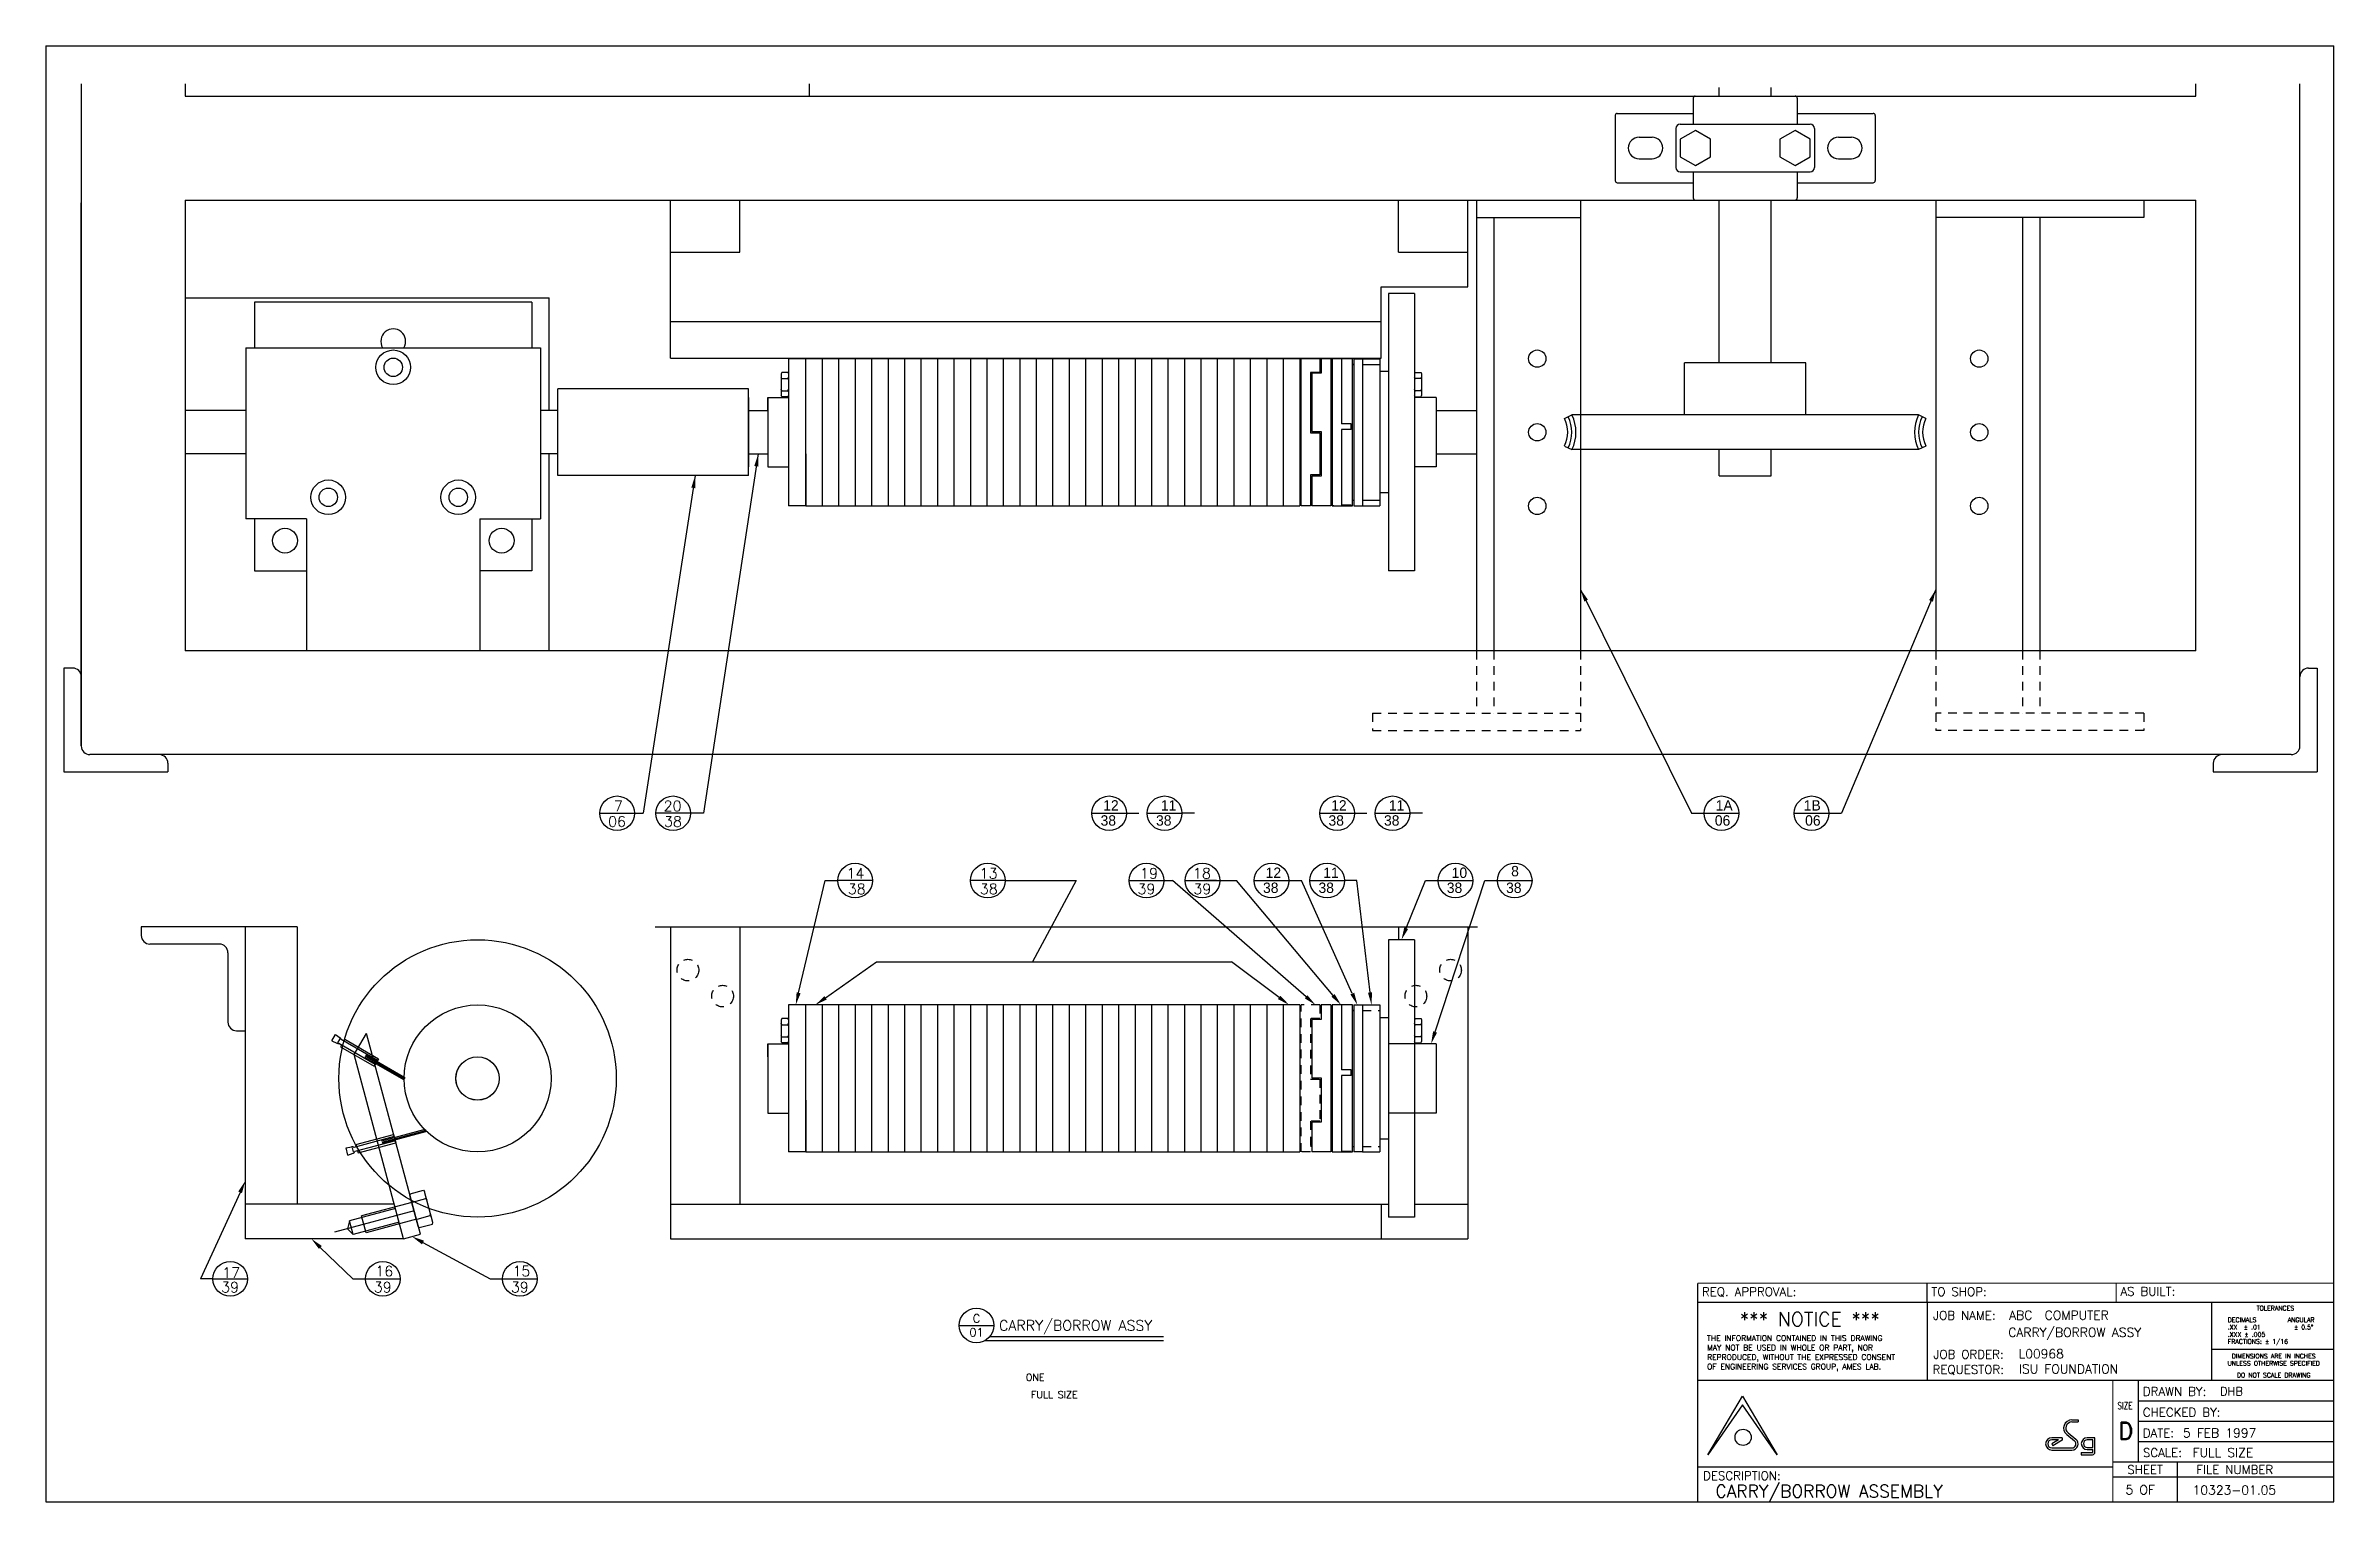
# Model space of a CAD drawing. Extents: x 0 to 33, y 0 to 21.
import ezdxf
from ezdxf.enums import TextEntityAlignment as Align

# ---------------------------------------------------------------- set-up
doc = ezdxf.new("R2010")
doc.units = 0
doc.header["$MEASUREMENT"] = 0
doc.linetypes.add('HIDDEN2', pattern=[0.1875, 0.125, -0.0625])
doc.layers.get('0').update_dxf_attribs({"linetype": 'CONTINUOUS'})
for name, color, linetype in [('BORDER', 5, 'CONTINUOUS'), ('DIM', 1, 'CONTINUOUS'), ('HATCH', 2, 'CONTINUOUS'), ('HIDDEN2', 4, 'HIDDEN2'), ('OBJECT', 3, 'CONTINUOUS'), ('TEXT', 1, 'CONTINUOUS')]:
    doc.layers.add(name, color=color, linetype=linetype)
doc.styles.add('ADESK_C$1$ADESK_C$0$ADESK1', font='romans')
doc.styles.add('ADESK_C$1$ADESK_C$0$SIZE', font='romand')
doc.styles.add('BORDERTEXTM', font='romans', dxfattribs={"height": 0.125})
doc.styles.add('ROMANS', font='romans')
doc.styles.add('SIMPLEX', font='SIMPLEX')
doc.styles.add('TITLE', font='italic')
doc.dimstyles.new('ESGMECH', dxfattribs={"dimtxt": 0.1, "dimasz": 0.18, "dimexe": 0.18, "dimexo": 0.0625, "dimgap": 0.06, "dimtad": 0, "dimtih": 1, "dimtoh": 1, "dimdec": 3, "dimzin": 0, "dimdsep": 46, "dimtxsty": 'SIMPLEX', "dimcen": 0.09, "dimclrd": 1, "dimclre": 1, "dimclrt": 1, "dimadec": 0, "dimazin": 0, "dimtfac": 1, "dimtdec": 4, "dimtofl": 0, "dimtmove": 0, "dimatfit": 3, "dimfxl": 1, "dimtolj": 1, "dimtzin": 0, "dimarcsym": 0})

# ---------------------------------------------------------------- blocks, each defined once
blk = doc.blocks.new('P-TITLE')
at = {"layer": 'OBJECT'}
for p, q in [((-1.562, -0.638), (-1.062, -0.638)), ((1.387, -0.862), (-1.188, -0.862)), ((-1.113, -0.8), (1.387, -0.8))]:
    blk.add_line(p, q, dxfattribs=at)
blk.add_circle((-1.312, -0.638), 0.25, dxfattribs=at)
at = {"layer": 'OBJECT', "style": 'ROMANS'}
for tag, p in [('NO.', (-1.312, -0.538)), ('PAGE', (-1.312, -0.738))]:
    blk.add_attdef(tag, text='', height=0.12, dxfattribs=at).set_placement(p, align=Align.MIDDLE)
for tag, p, height in [('DESCRIPTION', (-0.988, -0.712), 0.15), ('#_REQUIRED', (-0.6, -1.438), 0.1), ('MATERIAL', (-0.325, -1.188), 0.1), ('SCALE', (-0.525, -1.688), 0.1)]:
    blk.add_attdef(tag, p, '', height=height, dxfattribs=at)
at = {"layer": 'OBJECT', "style": 'ROMANS', "flags": 2}
for tag, p in [('MATERIAL:', (-1.163, -1.188)), ('SCALE:', (-1.163, -1.688)), ('REQD:', (-1.163, -1.438))]:
    blk.add_attdef(tag, p, '', height=0.1, dxfattribs=at)
blk = doc.blocks.new('T-BLK')
for p, q in [((-1.758, 1.75), (-1.758, 2.875)), ((-2.816, 0.576), (-2.816, 1.75))]:
    blk.add_line(p, q)
at = {"layer": 'BORDER'}
for p, q in [((-5.863, 2.875), (-5.863, 1.75)), ((-3.187, 0.576), (0, 0.576))]:
    blk.add_line(p, q, dxfattribs=at)
at = {"layer": 'BORDER', "linetype": 'Continuous'}
blk.add_line((-1.758, 2.199), (0, 2.199), dxfattribs=at)
at = {"layer": 'BORDER', "const_width": 0.0156}
for points in [[(0, 3.151), (-9.174, 3.151)], [(-9.174, 3.151), (-9.174, 0)], [(0, 2.875), (-9.174, 2.875)], [(0, 1.75), (-9.174, 1.75)], [(-3.187, 0), (-3.187, 1.75)], [(-9.174, 0.5), (-3.187, 0.5)], [(0, 0.576), (-3.187, 0.576)]]:
    blk.add_lwpolyline(points, dxfattribs=at)
at = {"layer": 'DIM'}
for p, q in [((-2.816, 1.456), (0, 1.456)), ((-2.816, 1.163), (0, 1.163)), ((-2.816, 0.869), (0, 0.869))]:
    blk.add_line(p, q, dxfattribs=at)
for points in [[(0, 0.353), (-3.187, 0.353)], [(-2.254, 0.004), (-2.254, 0.576)]]:
    blk.add_lwpolyline(points, dxfattribs=at)
at = {"layer": 'OBJECT'}
for p, q in [((-9.029, 0.678), (-8.529, 1.521)), ((-8.529, 1.396), (-9.029, 0.678)), ((-8.529, 1.521), (-8.029, 0.678)), ((-8.029, 0.678), (-8.529, 1.396)), ((-3.831, 0.992), (-3.721, 0.904)), ((-3.776, 1.18), (-3.687, 1.18)), ((-3.776, 1.15), (-3.687, 1.15)), ((-3.687, 1.18), (-3.687, 1.15)), ((-3.917, 0.923), (-4.066, 0.923)), ((-3.968, 0.893), (-4.066, 0.834)), ((-3.968, 0.893), (-4.066, 0.893)), ((-4.066, 0.834), (-4.051, 0.808)), ((-4.066, 0.775), (-3.776, 0.775)), ((-4.066, 0.745), (-3.776, 0.745)), ((-3.917, 0.888), (-4.051, 0.808)), ((-3.917, 0.923), (-3.917, 0.888)), ((-3.85, 0.969), (-3.739, 0.88)), ((-3.64, 0.708), (-3.481, 0.708)), ((-3.64, 0.708), (-3.64, 0.678)), ((-3.64, 0.678), (-3.481, 0.678)), ((-3.443, 0.923), (-3.554, 0.923)), ((-3.473, 0.893), (-3.554, 0.893)), ((-3.554, 0.781), (-3.473, 0.781)), ((-3.554, 0.751), (-3.473, 0.751)), ((-3.473, 0.781), (-3.473, 0.893)), ((-3.473, 0.716), (-3.473, 0.751)), ((-3.443, 0.716), (-3.443, 0.923))]:
    blk.add_line(p, q, dxfattribs=at)
at = {"layer": 'OBJECT', "const_width": 0.0156}
for points in [[(-5.866, 2.875), (-5.866, 3.151)], [(-3.139, 2.875), (-3.139, 3.151)]]:
    blk.add_lwpolyline(points, dxfattribs=at)
at = {"layer": 'OBJECT'}
blk.add_circle((-8.518, 0.928), 0.117, dxfattribs=at)
for centre, radius, start, end in [((-3.776, 1.061), 0.119, 90, 231.3801), ((-3.776, 1.061), 0.0887, 90, 231.3801), ((-4.066, 0.834), 0.0887, 90, 270), ((-4.066, 0.834), 0.0587, 90, 270), ((-3.776, 0.834), 0.0887, 270, 51.3801), ((-3.776, 0.834), 0.0587, 270, 51.3801), ((-3.554, 0.837), 0.086, 90, 270), ((-3.554, 0.837), 0.056, 90, 270), ((-3.481, 0.716), 0.00793, 270, 0), ((-3.481, 0.716), 0.0379, 270, 0)]:
    blk.add_arc(centre, radius, start, end, dxfattribs=at)
at = {"layer": 'DIM', "style": 'ADESK_C$1$ADESK_C$0$ADESK1'}
for s, p in [('DECIMALS', (-1.527, 2.59)), ('ANGULAR', (-0.663, 2.59)), ('.XX  %%P .01', (-1.527, 2.485)), ('.XXX %%P .005', (-1.527, 2.38)), ('FRACTIONS: %%P 1/16', (-1.527, 2.278)), ('  %%P 0.5%%D', (-0.663, 2.485))]:
    blk.add_text(s, height=0.065, dxfattribs=at).set_placement(p)
for s, p in [('TOLERANCES', (-0.842, 2.759)), ('UNLESS OTHERWISE SPECIFIED', (-0.865, 1.963)), ('DIMENSIONS ARE IN INCHES', (-0.865, 2.068)), ('DO NOT SCALE DRAWING', (-0.865, 1.793))]:
    blk.add_text(s, height=0.065, dxfattribs=at).set_placement(p, align=Align.CENTER)
at = {"layer": 'OBJECT', "linetype": 'Continuous', "style": 'SIMPLEX'}
for tag, p in [('TITLE_LINE_ONE', (-4.681, 2.625)), ('TITLE_LINE_TWO', (-4.693, 2.377)), ('JO/WO/DAYSHEET', (-4.544, 2.068)), ('REQUESTOR', (-4.54, 1.85)), ('SHEET', (-3.003, 0.106)), ('FILE_NUMBER', (-2.034, 0.102))]:
    blk.add_attdef(tag, p, '', height=0.13, dxfattribs=at)
at = {"layer": 'OBJECT', "flags": 2}
for tag, p, height, style in [('TOP_LINE_LOGO', (-7.927, 1.339), 0.17, 'TITLE'), ('SECOND_LOGO_LINE', (-7.92, 0.956), 0.085, 'SIMPLEX'), ('FIRST_LOGO_LINE', (-7.92, 1.113), 0.1, 'SIMPLEX'), ('BOTTOM_LINE_LOGO', (-7.922, 0.718), 0.125, 'TITLE')]:
    blk.add_attdef(tag, p, '', height=height, dxfattribs=dict(at, style=style))
at = {"layer": 'OBJECT', "linetype": 'Continuous', "style": 'ADESK_C$1$ADESK_C$0$SIZE'}
blk.add_attdef('D', text='', height=0.25, dxfattribs=at).set_placement((-2.998, 0.896), align=Align.CENTER)
at = {"layer": 'OBJECT', "style": 'SIMPLEX'}
blk.add_attdef('DESCRIPTION', (-8.917, 0.062), '', height=0.18, dxfattribs=at)
at = {"layer": 'TEXT', "style": 'BORDERTEXTM'}
for s, p in [('REQ. APPROVAL:', (-9.112, 2.966)), ('TO SHOP:', (-5.803, 2.966)), ('AS BUILT:', (-3.077, 2.971)), ('JOB NAME:', (-5.777, 2.625)), ('JOB ORDER:', (-5.773, 2.062)), ('REQUESTOR:', (-5.785, 1.844)), ('DRAWN BY:', (-2.753, 1.528)), ('CHECKED BY:', (-2.753, 1.227)), ('DATE:', (-2.753, 0.928)), ('SCALE:', (-2.752, 0.645)), ('DESCRIPTION:', (-9.096, 0.312))]:
    blk.add_text(s, height=0.125, dxfattribs=at).set_placement(p)
at = {"layer": 'TEXT', "linetype": 'Continuous', "style": 'SIMPLEX'}
blk.add_text('*** NOTICE ***', height=0.2, dxfattribs=at).set_placement((-7.557, 2.532), align=Align.CENTER)
for s, p in [('THE INFORMATION CONTAINED IN THIS DRAWING', (-9.038, 2.319)), ('OF ENGINEERING SERVICES GROUP, AMES LAB.', (-9.038, 1.908)), ('MAY NOT BE USED IN WHOLE OR PART, NOR', (-9.038, 2.182)), ('REPRODUCED, WITHOUT THE EXPRESSED CONSENT', (-9.038, 2.045))]:
    blk.add_text(s, height=0.08, dxfattribs=at).set_placement(p)
at = {"layer": 'TEXT', "style": 'ADESK_C$1$ADESK_C$0$ADESK1', "width": 0.75}
blk.add_text('SIZE', height=0.1, dxfattribs=at).set_placement((-3.118, 1.335))
at = {"layer": 'TEXT', "style": 'BORDERTEXTM'}
for s, p in [('SHEET', (-2.72, 0.463)), ('FILE NUMBER', (-1.427, 0.463))]:
    blk.add_text(s, height=0.125, dxfattribs=at).set_placement(p, align=Align.MIDDLE)
at = {"layer": 'TEXT', "linetype": 'Continuous', "style": 'SIMPLEX'}
for tag, p, height in [('DRAWN_BY', (-1.639, 1.533), 0.12), ('DD_MON_YYYY', (-2.175, 0.927), 0.13), ('SCALE', (-2.036, 0.644), 0.13)]:
    blk.add_attdef(tag, p, '', height=height, dxfattribs=at)

msp = doc.modelspace()

# ---------------------------------------------------------------- linework, layer by layer
at = {"layer": 'BORDER'}
for p, q in [((0, 21), (0, 0)), ((0, 21), (33, 21)), ((33, 0), (33, 21)), ((0, 0), (33, 0))]:
    msp.add_line(p, q, dxfattribs=at)
at = {"layer": 'DIM', "color": 1}
for p, q in [((18.178, 7.283), (16.25, 8.958)), ((18.567, 7.303), (17.176, 8.958))]:
    msp.add_line(p, q, dxfattribs=at)
at = {"layer": 'DIM'}
for p, q in [((1.378, 8.292), (1.378, 8.167)), ((2.878, 8.292), (2.878, 6.792)), ((2.628, 7.917), (2.628, 6.917)), ((18.262, 6.957), (18.262, 6.114)), ((18.398, 6.957), (18.262, 6.957)), ((18.398, 7.165), (18.398, 6.957)), ((18.534, 7.165), (18.398, 7.165)), ((18.534, 7.165), (18.534, 5.045)), ((18.262, 6.114), (18.398, 6.114)), ((18.398, 6.114), (18.398, 5.474)), ((18.262, 5.474), (18.262, 5.045)), ((18.398, 5.474), (18.262, 5.474)), ((18.534, 5.045), (18.262, 5.045)), ((5.28, 4.315), (4.556, 4.121)), ((5.312, 4.195), (4.165, 3.887)), ((4.381, 4.051), (4.35, 3.937)), ((5.045, 4.229), (4.381, 4.051)), ((5.097, 4.031), (4.433, 3.854)), ((5.345, 4.074), (4.62, 3.88)), ((4.433, 3.854), (4.35, 3.937))]:
    msp.add_line(p, q, dxfattribs=at)
at = {"layer": 'DIM', "color": 1}
for points in [[(18.198, 7.305), (18.159, 7.26), (18.314, 7.165)], [(18.59, 7.322), (18.544, 7.283), (18.683, 7.165)]]:
    msp.add_solid(points, dxfattribs=at)
at = {"layer": 'HATCH'}
for p, q in [((4.126, 6.646), (4.179, 6.737)), ((4.126, 6.646), (4.199, 6.612)), ((4.179, 6.737), (4.244, 6.691)), ((4.214, 6.619), (4.246, 6.674)), ((4.753, 6.308), (4.229, 6.611)), ((4.785, 6.362), (4.261, 6.665)), ((4.313, 6.671), (4.298, 6.644)), ((4.313, 6.671), (4.8, 6.389)), ((4.266, 6.589), (4.251, 6.562)), ((4.251, 6.562), (4.738, 6.281)), ((4.598, 6.413), (5.159, 6.089)), ((4.607, 6.429), (5.168, 6.105)), ((4.616, 6.445), (5.177, 6.12)), ((4.8, 6.389), (4.738, 6.281)), ((5.177, 6.12), (5.159, 6.089)), ((4.474, 5.151), (5.017, 5.296)), ((4.848, 5.205), (5.474, 5.373)), ((4.852, 5.187), (5.479, 5.355)), ((4.857, 5.17), (5.483, 5.338)), ((5.017, 5.296), (5.05, 5.176)), ((5.474, 5.373), (5.483, 5.338)), ((4.332, 5.103), (4.411, 5.117)), ((4.359, 5), (4.332, 5.103)), ((4.359, 5), (4.435, 5.028)), ((4.44, 5.045), (4.424, 5.105)), ((5.025, 5.266), (4.441, 5.109)), ((5.042, 5.206), (4.457, 5.049)), ((4.474, 5.151), (4.482, 5.12)), ((4.498, 5.06), (4.506, 5.03)), ((4.506, 5.03), (5.05, 5.176))]:
    msp.add_line(p, q, dxfattribs=at)
for centre, start, end in [((4.215, 6.647), 245.035, 291.9297), ((4.222, 6.659), 8.0703, 54.965), ((4.418, 5.079), 53.0703, 99.965), ((4.421, 5.064), 290.035, 336.9297)]:
    msp.add_arc(centre, 0.0387, start, end, dxfattribs=at)
at = {"layer": 'HIDDEN2'}
for p, q in [((20.637, 12.275), (20.637, 11.375)), ((20.887, 12.275), (20.887, 11.375)), ((22.137, 12.275), (22.137, 11.375)), ((27.262, 12.275), (27.262, 11.375)), ((28.512, 12.275), (28.512, 11.375)), ((28.762, 12.275), (28.762, 11.375)), ((19.137, 11.375), (22.137, 11.375)), ((19.137, 11.375), (19.137, 11.125)), ((22.137, 11.375), (22.137, 11.125)), ((30.262, 11.375), (27.262, 11.375)), ((27.262, 11.375), (27.262, 11.125)), ((30.262, 11.375), (30.262, 11.125)), ((19.137, 11.125), (22.137, 11.125)), ((30.262, 11.125), (27.262, 11.125)), ((18.106, 5.045), (18.106, 7.165)), ((18.378, 7.165), (18.106, 7.165)), ((18.242, 6.968), (18.242, 6.095)), ((18.378, 6.968), (18.242, 6.968)), ((18.378, 7.165), (18.378, 6.968)), ((18.992, 7.085), (19.242, 7.085)), ((18.242, 6.095), (18.378, 6.095)), ((18.378, 6.095), (18.378, 5.489)), ((18.242, 5.489), (18.242, 5.045)), ((18.378, 5.489), (18.242, 5.489)), ((18.242, 5.045), (18.106, 5.045)), ((18.992, 5.125), (19.242, 5.125))]:
    msp.add_line(p, q, dxfattribs=at)
for centre in [(9.262, 7.667), (20.262, 7.667), (9.762, 7.292), (19.762, 7.292)]:
    msp.add_circle(centre, 0.156, dxfattribs=at)
at = {"layer": 'OBJECT'}
for p, q in [((0.512, 20.449), (0.512, 10.9)), ((2.012, 20.449), (2.012, 20.275)), ((2.012, 20.275), (31.012, 20.275)), ((11.012, 20.449), (11.012, 20.275)), ((23.762, 20.245), (23.762, 19.868)), ((23.792, 20.275), (25.232, 20.275)), ((24.137, 20.275), (24.137, 20.4)), ((24.887, 20.275), (24.887, 20.4)), ((25.262, 20.245), (25.262, 19.868)), ((31.012, 20.275), (31.012, 20.449)), ((32.512, 10.9), (32.512, 20.449)), ((22.637, 19.995), (22.637, 19.055)), ((22.667, 20.025), (23.762, 20.025)), ((23.512, 19.806), (23.512, 19.243)), ((23.575, 19.868), (25.45, 19.868)), ((25.262, 20.025), (26.357, 20.025)), ((25.512, 19.806), (25.512, 19.243)), ((26.387, 19.995), (26.387, 19.055)), ((22.981, 19.681), (23.168, 19.681)), ((25.856, 19.681), (26.043, 19.681)), ((22.981, 19.368), (23.168, 19.368)), ((23.575, 19.181), (25.45, 19.181)), ((23.762, 19.181), (23.762, 18.805)), ((25.262, 19.181), (25.262, 18.805)), ((25.856, 19.368), (26.043, 19.368)), ((22.667, 19.025), (23.762, 19.025)), ((25.262, 19.025), (26.357, 19.025)), ((0.512, 10.9), (0.512, 18.735)), ((2.012, 18.775), (31.012, 18.775)), ((2.012, 18.775), (2.012, 12.275)), ((9.012, 18.025), (9.012, 18.775)), ((9.012, 16.492), (9.012, 18.775)), ((10.012, 18.025), (10.012, 18.775)), ((19.512, 18.025), (19.512, 18.775)), ((20.512, 18.025), (20.512, 18.775)), ((20.512, 17.525), (20.512, 18.775)), ((20.637, 18.775), (20.637, 12.275)), ((20.637, 18.525), (22.137, 18.525)), ((20.887, 18.525), (20.887, 12.275)), ((22.137, 18.775), (22.137, 18.525)), ((22.137, 18.525), (22.137, 12.275)), ((23.792, 18.775), (25.232, 18.775)), ((24.137, 16.425), (24.137, 18.775)), ((24.887, 16.425), (24.887, 18.775)), ((27.262, 18.775), (27.262, 18.525)), ((27.262, 18.525), (27.262, 12.275)), ((30.262, 18.525), (27.262, 18.525)), ((28.512, 18.525), (28.512, 12.275)), ((28.762, 18.525), (28.762, 12.275)), ((30.262, 18.775), (30.262, 18.525)), ((31.012, 12.275), (31.012, 18.775)), ((9.012, 18.025), (10.012, 18.025)), ((19.512, 18.025), (20.512, 18.025)), ((19.262, 16.492), (19.262, 17.525)), ((19.262, 17.525), (20.512, 17.525)), ((2.012, 17.365), (7.262, 17.365)), ((7.012, 17.3), (3.012, 17.3)), ((3.012, 17.3), (3.012, 16.645)), ((7.012, 17.3), (7.012, 16.645)), ((7.262, 15.737), (7.262, 17.365)), ((19.367, 17.425), (19.367, 13.425)), ((19.742, 17.425), (19.367, 17.425)), ((19.742, 17.425), (19.742, 13.425)), ((9.012, 17.022), (19.262, 17.022)), ((2.887, 16.645), (7.137, 16.645)), ((2.887, 16.645), (2.887, 14.175)), ((7.137, 16.645), (7.137, 14.175)), ((9.012, 16.492), (19.262, 16.492)), ((10.617, 16.288), (10.609, 16.267)), ((10.609, 16.267), (10.609, 15.957)), ((10.617, 16.2), (10.609, 16.22)), ((10.617, 16.2), (10.609, 16.18)), ((10.702, 16.288), (10.617, 16.288)), ((10.617, 16.2), (10.702, 16.2)), ((10.702, 16.288), (10.711, 16.267)), ((10.702, 16.2), (10.711, 16.22)), ((10.702, 16.2), (10.711, 16.18)), ((10.961, 16.485), (10.711, 16.485)), ((10.711, 16.485), (10.711, 16.3)), ((10.711, 16.3), (10.711, 14.365)), ((18.086, 16.485), (10.961, 16.485)), ((10.961, 14.365), (10.961, 16.485)), ((11.198, 16.485), (11.198, 14.365)), ((11.436, 16.485), (11.436, 14.365)), ((11.673, 16.485), (11.673, 14.365)), ((11.911, 16.485), (11.911, 14.365)), ((12.148, 16.485), (12.148, 14.365)), ((12.386, 16.485), (12.386, 14.365)), ((12.623, 16.485), (12.623, 14.365)), ((12.861, 16.485), (12.861, 14.365)), ((13.098, 16.485), (13.098, 14.365)), ((13.336, 16.485), (13.336, 14.365)), ((13.573, 16.485), (13.573, 14.365)), ((13.811, 16.485), (13.811, 14.365)), ((14.048, 16.485), (14.048, 14.365)), ((14.286, 16.485), (14.286, 14.365)), ((14.523, 16.485), (14.523, 14.365)), ((14.761, 16.485), (14.761, 14.365)), ((14.998, 16.485), (14.998, 14.365)), ((15.236, 16.485), (15.236, 14.365)), ((15.473, 16.485), (15.473, 14.365)), ((15.711, 16.485), (15.711, 14.365)), ((15.948, 16.485), (15.948, 14.365)), ((16.186, 16.485), (16.186, 14.365)), ((16.423, 16.485), (16.423, 14.365)), ((16.661, 16.485), (16.661, 14.365)), ((16.898, 16.485), (16.898, 14.365)), ((17.136, 16.485), (17.136, 14.365)), ((17.373, 16.485), (17.373, 14.365)), ((17.611, 16.485), (17.611, 14.365)), ((17.848, 16.485), (17.848, 14.365)), ((18.086, 16.485), (18.086, 14.365)), ((18.086, 16.405), (18.106, 16.405)), ((18.106, 14.365), (18.106, 16.485)), ((18.378, 16.485), (18.106, 16.485)), ((18.378, 16.288), (18.242, 16.288)), ((18.242, 16.288), (18.242, 15.415)), ((18.398, 16.277), (18.262, 16.277)), ((18.262, 16.277), (18.262, 15.434)), ((18.378, 16.485), (18.378, 16.288)), ((18.398, 16.405), (18.378, 16.405)), ((18.534, 16.485), (18.398, 16.485)), ((18.398, 16.485), (18.398, 16.277)), ((18.534, 16.485), (18.534, 14.365)), ((18.534, 16.405), (18.554, 16.405)), ((18.554, 16.485), (18.554, 14.365)), ((18.847, 16.485), (18.554, 16.485)), ((18.554, 14.445), (18.554, 16.405)), ((18.691, 16.485), (18.691, 15.549)), ((18.847, 14.365), (18.847, 16.485)), ((18.847, 14.445), (18.847, 16.405)), ((18.867, 16.405), (18.847, 16.405)), ((18.847, 16.405), (18.867, 16.405)), ((18.867, 16.485), (18.867, 14.365)), ((18.867, 16.485), (19.242, 16.485)), ((18.992, 16.485), (18.992, 14.365)), ((18.992, 16.405), (19.242, 16.405)), ((19.242, 16.485), (19.242, 14.365)), ((19.367, 16.3), (19.242, 16.3)), ((19.75, 16.288), (19.742, 16.267)), ((19.75, 16.2), (19.742, 16.22)), ((19.75, 16.2), (19.742, 16.18)), ((19.75, 16.288), (19.836, 16.288)), ((19.836, 16.2), (19.75, 16.2)), ((19.836, 16.288), (19.844, 16.267)), ((19.836, 16.2), (19.844, 16.22)), ((19.836, 16.2), (19.844, 16.18)), ((19.844, 16.267), (19.844, 15.957)), ((25.387, 16.425), (23.637, 16.425)), ((23.637, 15.675), (23.637, 16.425)), ((25.387, 15.675), (25.387, 16.425)), ((10.137, 16.05), (7.387, 16.05)), ((7.387, 14.8), (7.387, 16.05)), ((10.137, 14.8), (10.137, 16.05)), ((10.137, 15.925), (10.137, 14.925)), ((10.416, 15.737), (10.416, 15.925)), ((10.416, 15.925), (10.711, 15.925)), ((10.416, 15.925), (10.416, 14.925)), ((10.416, 15.925), (10.432, 15.925)), ((10.617, 16.024), (10.609, 16.045)), ((10.617, 16.024), (10.609, 16.004)), ((10.617, 15.937), (10.609, 15.957)), ((10.617, 16.024), (10.702, 16.024)), ((10.702, 15.937), (10.617, 15.937)), ((10.702, 16.024), (10.711, 16.045)), ((10.702, 16.024), (10.711, 16.004)), ((10.702, 15.937), (10.711, 15.957)), ((19.75, 16.024), (19.742, 16.045)), ((19.75, 16.024), (19.742, 16.004)), ((19.75, 15.937), (19.742, 15.957)), ((20.054, 15.925), (19.742, 15.925)), ((19.836, 16.024), (19.75, 16.024)), ((19.75, 15.937), (19.836, 15.937)), ((19.836, 16.024), (19.844, 16.045)), ((19.836, 16.024), (19.844, 16.004)), ((19.836, 15.937), (19.844, 15.957)), ((20.054, 15.925), (20.054, 14.925)), ((2.887, 15.737), (2.012, 15.737)), ((7.387, 15.737), (7.137, 15.737)), ((10.137, 15.737), (10.416, 15.737)), ((18.827, 15.549), (18.691, 15.549)), ((18.827, 15.466), (18.827, 15.549)), ((20.054, 15.737), (20.637, 15.737)), ((21.906, 15.622), (22.012, 15.675)), ((27.012, 15.675), (22.012, 15.675)), ((27.118, 15.622), (27.012, 15.675)), ((18.242, 15.415), (18.378, 15.415)), ((18.262, 15.434), (18.398, 15.434)), ((18.378, 15.415), (18.378, 14.809)), ((18.398, 15.434), (18.398, 14.794)), ((18.691, 15.466), (18.691, 14.372)), ((18.827, 15.466), (18.691, 15.466)), ((21.906, 15.227), (22.012, 15.175)), ((27.118, 15.227), (27.012, 15.175)), ((2.887, 15.112), (2.012, 15.112)), ((7.387, 15.112), (7.137, 15.112)), ((7.262, 12.275), (7.262, 15.112)), ((10.137, 15.112), (10.416, 15.112)), ((10.416, 15.112), (10.416, 14.925)), ((10.416, 14.925), (10.711, 14.925)), ((10.416, 14.925), (10.432, 14.925)), ((10.961, 15.112), (10.961, 14.365)), ((20.054, 14.925), (19.742, 14.925)), ((20.054, 15.112), (20.637, 15.112)), ((27.012, 15.175), (22.012, 15.175)), ((24.137, 14.796), (24.137, 15.175)), ((24.887, 14.796), (24.887, 15.175)), ((10.137, 14.8), (7.387, 14.8)), ((18.242, 14.809), (18.242, 14.365)), ((18.378, 14.809), (18.242, 14.809)), ((18.262, 14.794), (18.262, 14.365)), ((18.398, 14.794), (18.262, 14.794)), ((19.367, 14.55), (19.242, 14.55)), ((24.137, 14.796), (24.887, 14.796)), ((10.961, 14.365), (10.711, 14.365)), ((10.961, 14.365), (18.086, 14.365)), ((18.086, 14.445), (18.106, 14.445)), ((18.242, 14.365), (18.106, 14.365)), ((18.262, 14.445), (18.242, 14.445)), ((18.534, 14.365), (18.262, 14.365)), ((18.534, 14.445), (18.554, 14.445)), ((18.554, 14.365), (18.847, 14.365)), ((18.574, 14.365), (18.574, 14.372)), ((18.827, 14.372), (18.691, 14.372)), ((18.827, 14.365), (18.827, 14.372)), ((18.847, 14.445), (18.867, 14.445)), ((18.867, 14.365), (19.242, 14.365)), ((18.992, 14.445), (19.242, 14.445)), ((3.762, 14.175), (2.887, 14.175)), ((3.012, 14.175), (3.012, 13.425)), ((3.762, 14.175), (3.762, 12.275)), ((6.262, 14.175), (7.137, 14.175)), ((6.262, 14.175), (6.262, 12.275)), ((7.012, 14.175), (7.012, 13.425)), ((3.012, 13.425), (3.762, 13.425)), ((7.012, 13.425), (6.262, 13.425)), ((19.742, 13.425), (19.367, 13.425)), ((31.012, 12.275), (2.012, 12.275)), ((0.387, 12.025), (0.262, 12.025)), ((0.262, 12.025), (0.262, 10.525)), ((32.637, 12.025), (32.762, 12.025)), ((32.762, 12.025), (32.762, 10.525)), ((32.387, 10.775), (0.637, 10.775)), ((1.762, 10.65), (1.762, 10.525)), ((31.262, 10.65), (31.262, 10.525)), ((0.262, 10.525), (1.762, 10.525)), ((31.262, 10.525), (32.762, 10.525)), ((15.087, 9.929), (15.767, 9.929)), ((15.888, 9.929), (16.388, 9.929)), ((18.375, 9.929), (19.055, 9.929)), ((19.175, 9.929), (19.675, 9.929)), ((23.919, 9.929), (24.419, 9.929)), ((25.22, 9.929), (25.9, 9.929)), ((17.431, 8.958), (18.111, 8.958)), ((18.231, 8.958), (18.731, 8.958)), ((20.082, 8.958), (20.582, 8.958)), ((20.937, 8.958), (21.437, 8.958)), ((3.628, 8.292), (1.378, 8.292)), ((2.878, 8.292), (2.878, 3.792)), ((3.628, 8.292), (3.628, 4.292)), ((8.792, 8.292), (20.651, 8.292)), ((9.012, 8.292), (9.012, 3.792)), ((10.012, 8.292), (10.012, 4.292)), ((19.512, 8.292), (19.512, 8.105)), ((20.512, 8.292), (20.512, 3.792)), ((19.367, 8.105), (19.367, 4.105)), ((19.742, 8.105), (19.367, 8.105)), ((19.742, 8.105), (19.742, 4.105)), ((10.617, 6.968), (10.609, 6.947)), ((10.609, 6.947), (10.609, 6.637)), ((10.702, 6.968), (10.617, 6.968)), ((10.702, 6.968), (10.711, 6.947)), ((10.711, 7.165), (10.711, 6.98)), ((10.961, 7.165), (10.711, 7.165)), ((10.711, 6.98), (10.711, 5.045)), ((18.086, 7.165), (10.961, 7.165)), ((10.961, 5.045), (10.961, 7.165)), ((11.198, 7.165), (11.198, 5.045)), ((11.436, 7.165), (11.436, 5.045)), ((11.673, 7.165), (11.673, 5.045)), ((11.911, 7.165), (11.911, 5.045)), ((12.148, 7.165), (12.148, 5.045)), ((12.386, 7.165), (12.386, 5.045)), ((12.623, 7.165), (12.623, 5.045)), ((12.861, 7.165), (12.861, 5.045)), ((13.098, 7.165), (13.098, 5.045)), ((13.336, 7.165), (13.336, 5.045)), ((13.573, 7.165), (13.573, 5.045)), ((13.811, 7.165), (13.811, 5.045)), ((14.048, 7.165), (14.048, 5.045)), ((14.286, 7.165), (14.286, 5.045)), ((14.523, 7.165), (14.523, 5.045)), ((14.761, 7.165), (14.761, 5.045)), ((14.998, 7.165), (14.998, 5.045)), ((15.236, 7.165), (15.236, 5.045)), ((15.473, 7.165), (15.473, 5.045)), ((15.711, 7.165), (15.711, 5.045)), ((15.948, 7.165), (15.948, 5.045)), ((16.186, 7.165), (16.186, 5.045)), ((16.423, 7.165), (16.423, 5.045)), ((16.661, 7.165), (16.661, 5.045)), ((16.898, 7.165), (16.898, 5.045)), ((17.136, 7.165), (17.136, 5.045)), ((17.373, 7.165), (17.373, 5.045)), ((17.611, 7.165), (17.611, 5.045)), ((17.848, 7.165), (17.848, 5.045)), ((18.086, 7.165), (18.086, 5.045)), ((18.086, 7.085), (18.106, 7.085)), ((18.398, 7.085), (18.378, 7.085)), ((18.534, 7.085), (18.554, 7.085)), ((18.554, 7.165), (18.554, 5.045)), ((18.847, 7.165), (18.554, 7.165)), ((18.554, 5.125), (18.554, 7.085)), ((18.691, 7.165), (18.691, 6.229)), ((18.847, 5.045), (18.847, 7.165)), ((18.847, 5.125), (18.847, 7.085)), ((18.847, 7.085), (18.867, 7.085)), ((18.867, 7.085), (18.847, 7.085)), ((18.867, 7.165), (18.867, 5.045)), ((18.867, 7.165), (18.992, 7.165)), ((18.992, 7.165), (18.992, 5.045)), ((18.992, 7.165), (19.242, 7.165)), ((19.242, 7.165), (19.242, 5.045)), ((19.367, 6.98), (19.242, 6.98)), ((19.75, 6.968), (19.742, 6.947)), ((19.75, 6.968), (19.836, 6.968)), ((19.836, 6.968), (19.844, 6.947)), ((19.844, 6.947), (19.844, 6.637)), ((4.45, 6.449), (4.627, 6.755)), ((5.403, 3.857), (4.627, 6.755)), ((10.416, 6.605), (10.416, 5.605)), ((10.416, 6.605), (10.711, 6.605)), ((10.416, 6.417), (10.416, 6.605)), ((10.617, 6.88), (10.609, 6.9)), ((10.617, 6.88), (10.609, 6.86)), ((10.617, 6.704), (10.609, 6.725)), ((10.617, 6.704), (10.609, 6.684)), ((10.617, 6.617), (10.609, 6.637)), ((10.617, 6.88), (10.702, 6.88)), ((10.617, 6.704), (10.702, 6.704)), ((10.702, 6.617), (10.617, 6.617)), ((10.702, 6.88), (10.711, 6.9)), ((10.702, 6.88), (10.711, 6.86)), ((10.702, 6.704), (10.711, 6.725)), ((10.702, 6.704), (10.711, 6.684)), ((10.702, 6.617), (10.711, 6.637)), ((20.054, 6.605), (19.367, 6.605)), ((19.75, 6.88), (19.742, 6.9)), ((19.75, 6.88), (19.742, 6.86)), ((19.75, 6.704), (19.742, 6.725)), ((19.75, 6.704), (19.742, 6.684)), ((19.75, 6.617), (19.742, 6.637)), ((19.836, 6.88), (19.75, 6.88)), ((19.836, 6.704), (19.75, 6.704)), ((19.75, 6.617), (19.836, 6.617)), ((19.836, 6.88), (19.844, 6.9)), ((19.836, 6.88), (19.844, 6.86)), ((19.836, 6.704), (19.844, 6.725)), ((19.836, 6.704), (19.844, 6.684)), ((19.836, 6.617), (19.844, 6.637)), ((20.054, 6.605), (20.054, 5.605)), ((5.161, 3.792), (4.45, 6.449)), ((18.827, 6.229), (18.691, 6.229)), ((18.827, 6.146), (18.691, 6.146)), ((18.691, 6.146), (18.691, 5.052)), ((18.827, 6.146), (18.827, 6.229)), ((10.416, 5.792), (10.416, 5.605)), ((10.961, 5.792), (10.961, 5.045)), ((10.416, 5.605), (10.711, 5.605)), ((20.054, 5.605), (19.367, 5.605)), ((10.961, 5.045), (10.711, 5.045)), ((10.961, 5.045), (18.086, 5.045)), ((18.086, 5.125), (18.106, 5.125)), ((18.262, 5.125), (18.242, 5.125)), ((18.534, 5.125), (18.554, 5.125)), ((18.554, 5.045), (18.847, 5.045)), ((18.574, 5.045), (18.574, 5.052)), ((18.827, 5.052), (18.691, 5.052)), ((18.827, 5.045), (18.827, 5.052)), ((18.847, 5.125), (18.867, 5.125)), ((18.992, 5.045), (18.867, 5.045)), ((18.992, 5.045), (19.242, 5.045)), ((19.367, 5.23), (19.242, 5.23)), ((5.028, 4.292), (2.878, 4.292)), ((5.257, 4.441), (5.253, 4.417)), ((5.372, 3.973), (5.253, 4.417)), ((5.257, 4.441), (5.448, 4.493)), ((5.29, 4.319), (5.481, 4.371)), ((5.448, 4.493), (5.464, 4.473)), ((5.583, 4.029), (5.464, 4.473)), ((5.481, 4.371), (5.485, 4.395)), ((5.481, 4.371), (5.497, 4.351)), ((9.012, 4.292), (19.367, 4.292)), ((19.262, 4.292), (19.262, 3.792)), ((19.742, 4.292), (20.512, 4.292)), ((4.433, 3.854), (4.381, 4.051)), ((4.62, 3.88), (4.556, 4.121)), ((5.355, 4.075), (5.546, 4.127)), ((5.388, 3.953), (5.372, 3.973)), ((5.388, 3.953), (5.579, 4.005)), ((5.546, 4.127), (5.551, 4.151)), ((5.546, 4.127), (5.562, 4.107)), ((5.579, 4.005), (5.583, 4.029)), ((19.742, 4.105), (19.367, 4.105)), ((5.161, 3.792), (2.878, 3.792)), ((5.161, 3.792), (5.403, 3.857)), ((9.012, 3.792), (20.512, 3.792))]:
    msp.add_line(p, q, dxfattribs=at)
at = {"layer": 'OBJECT', "color": 1}
for p, q in [((2.803, 4.462), (2.23, 3.214)), ((3.96, 3.667), (4.431, 3.214)), ((5.441, 3.739), (6.409, 3.214)), ((2.41, 3.214), (2.23, 3.214)), ((4.431, 3.214), (4.611, 3.214)), ((6.409, 3.214), (6.589, 3.214))]:
    msp.add_line(p, q, dxfattribs=at)
at = {"layer": 'OBJECT'}
for points in [[(24.012, 19.651), (23.793, 19.777), (23.574, 19.651), (23.574, 19.398), (23.793, 19.272), (24.012, 19.398)], [(25.45, 19.651), (25.231, 19.777), (25.012, 19.651), (25.012, 19.398), (25.231, 19.272), (25.45, 19.398)]]:
    msp.add_lwpolyline(points, close=True, dxfattribs=at)
for centre, radius in [((5.012, 16.362), 0.25), ((21.512, 16.487), 0.125), ((27.887, 16.487), 0.125), ((5.012, 16.362), 0.133), ((21.512, 15.425), 0.125), ((27.887, 15.425), 0.125), ((4.075, 14.487), 0.25), ((4.075, 14.487), 0.133), ((5.95, 14.487), 0.25), ((5.95, 14.487), 0.133), ((21.512, 14.362), 0.125), ((27.887, 14.362), 0.125), ((3.45, 13.862), 0.179), ((6.575, 13.862), 0.179), ((15.337, 9.929), 0.25), ((16.138, 9.929), 0.25), ((18.625, 9.929), 0.25), ((19.425, 9.929), 0.25), ((24.169, 9.929), 0.25), ((25.47, 9.929), 0.25), ((17.681, 8.958), 0.25), ((18.481, 8.958), 0.25), ((20.332, 8.958), 0.25), ((21.187, 8.958), 0.25), ((6.228, 6.105), 2), ((6.228, 6.105), 1.06), ((6.228, 6.105), 0.313), ((6.228, 6.105), 0.312)]:
    msp.add_circle(centre, radius, dxfattribs=at)
for centre, radius, start, end in [((23.792, 20.245), 0.03, 90, 180), ((25.232, 20.245), 0.03, 0, 90), ((22.667, 19.995), 0.03, 90, 180), ((23.575, 19.806), 0.0625, 90, 180), ((25.45, 19.806), 0.0625, 0, 90), ((26.357, 19.995), 0.03, 0, 90), ((22.981, 19.525), 0.156, 90, 270), ((23.168, 19.525), 0.156, 270, 90), ((25.856, 19.525), 0.156, 90, 270), ((26.043, 19.525), 0.156, 270, 90), ((23.575, 19.243), 0.0625, 180, 270), ((25.45, 19.243), 0.0625, 270, 0), ((22.667, 19.055), 0.03, 180, 270), ((26.357, 19.055), 0.03, 270, 0), ((23.792, 18.805), 0.03, 180, 270), ((25.232, 18.805), 0.03, 270, 0), ((5.012, 16.737), 0.179, 328.8848, 211.1152), ((21.512, 15.425), 0.441, 333.4349, 26.5651), ((21.512, 15.425), 0.5, 333.4349, 26.5651), ((21.512, 15.425), 0.559, 333.4349, 26.5651), ((27.512, 15.425), 0.559, 153.4349, 206.5651), ((27.512, 15.425), 0.5, 153.4349, 206.5651), ((27.512, 15.425), 0.441, 153.4349, 206.5651), ((0.387, 11.9), 0.125, 0, 90), ((32.637, 11.9), 0.125, 90, 180), ((0.637, 10.9), 0.125, 180, 270), ((32.387, 10.9), 0.125, 270, 0), ((1.637, 10.65), 0.125, 0, 90), ((31.387, 10.65), 0.125, 90, 180)]:
    msp.add_arc(centre, radius, start, end, dxfattribs=at)
at = {"layer": 'OBJECT', "color": 1}
for points in [[(2.776, 4.475), (2.83, 4.45), (2.878, 4.626)], [(3.94, 3.646), (3.981, 3.689), (3.831, 3.792)], [(5.426, 3.712), (5.455, 3.765), (5.282, 3.825)]]:
    msp.add_solid(points, dxfattribs=at)
at = {"layer": 'TEXT'}
for p, q in [((7.991, 9.929), (8.615, 9.929)), ((11.924, 8.958), (11.424, 8.958)), ((13.836, 8.958), (13.336, 8.958)), ((13.836, 8.958), (14.864, 8.958)), ((14.864, 8.958), (14.232, 7.788)), ((15.626, 8.958), (16.25, 8.958)), ((16.433, 8.958), (17.176, 8.958)), ((2.503, 8.042), (1.503, 8.042)), ((2.753, 6.792), (2.878, 6.792)), ((2.41, 3.214), (2.91, 3.214)), ((4.611, 3.214), (5.111, 3.214)), ((6.589, 3.214), (7.089, 3.214))]:
    msp.add_line(p, q, dxfattribs=at)
at = {"layer": 'TEXT', "color": 1}
for p, q in [((9.486, 9.929), (8.798, 9.929)), ((16.568, 9.929), (16.388, 9.929)), ((19.855, 9.929), (19.675, 9.929)), ((23.739, 9.929), (23.919, 9.929)), ((10.859, 7.34), (11.244, 8.958)), ((11.244, 8.958), (11.424, 8.958)), ((16.888, 8.958), (16.708, 8.958)), ((18.845, 7.329), (18.111, 8.958)), ((18.911, 8.958), (18.731, 8.958)), ((19.101, 7.343), (18.911, 8.958)), ((19.622, 8.271), (19.902, 8.958)), ((19.902, 8.958), (20.082, 8.958)), ((20.038, 6.776), (20.757, 8.958)), ((20.757, 8.958), (20.937, 8.958)), ((11.247, 7.269), (11.98, 7.788)), ((11.98, 7.788), (17.101, 7.788)), ((17.79, 7.273), (17.101, 7.788))]:
    msp.add_line(p, q, dxfattribs=at)
at = {"layer": 'TEXT'}
for centre in [(8.241, 9.929), (9.048, 9.929), (11.674, 8.958), (13.586, 8.958), (15.876, 8.958), (16.683, 8.958), (2.66, 3.214), (4.861, 3.214), (6.839, 3.214)]:
    msp.add_circle(centre, 0.25, dxfattribs=at)
for centre, start, end in [((1.503, 8.167), 180, 270), ((2.503, 7.917), 0, 90), ((2.753, 6.917), 180, 270)]:
    msp.add_arc(centre, 0.125, start, end, dxfattribs=at)
at = {"layer": 'TEXT', "color": 1}
for points in [[(19.595, 8.283), (19.65, 8.26), (19.554, 8.105)], [(10.888, 7.333), (10.83, 7.347), (10.817, 7.165)], [(11.265, 7.244), (11.23, 7.293), (11.1, 7.165)], [(17.808, 7.297), (17.772, 7.249), (17.934, 7.165)], [(18.818, 7.316), (18.873, 7.341), (18.919, 7.165)], [(19.071, 7.34), (19.13, 7.347), (19.122, 7.165)], [(20.01, 6.785), (20.067, 6.766), (19.982, 6.605)]]:
    msp.add_solid(points, dxfattribs=at)

# ---------------------------------------------------------------- block references
at = {"layer": 'DIM'}
ref = msp.add_blockref('T-BLK', (33, 0), dxfattribs=at)
ref.add_attrib('DESCRIPTION', 'CARRY/BORROW ASSEMBLY', (24.083, 0.062), dxfattribs={"layer": 'OBJECT', "height": 0.18, "style": 'SIMPLEX'})
ref.add_attrib('DRAWN_BY', 'DHB', (31.361, 1.533), dxfattribs={"layer": 'TEXT', "linetype": 'Continuous', "height": 0.12, "style": 'SIMPLEX'})
ref.add_attrib('FILE_NUMBER', '10323-01.05', (30.966, 0.102), dxfattribs={"layer": 'OBJECT', "linetype": 'Continuous', "height": 0.13, "style": 'SIMPLEX'})
ref.add_attrib('JO/WO/DAYSHEET', 'L00968', (28.456, 2.068), dxfattribs={"layer": 'OBJECT', "linetype": 'Continuous', "height": 0.13, "style": 'SIMPLEX'})
ref.add_attrib('REQUESTOR', 'ISU FOUNDATION', (28.46, 1.85), dxfattribs={"layer": 'OBJECT', "linetype": 'Continuous', "height": 0.13, "style": 'SIMPLEX'})
ref.add_attrib('TITLE_LINE_ONE', 'ABC  COMPUTER', (28.319, 2.625), dxfattribs={"layer": 'OBJECT', "linetype": 'Continuous', "height": 0.13, "style": 'SIMPLEX'})
ref.add_attrib('TITLE_LINE_TWO', 'CARRY/BORROW ASSY', (28.307, 2.377), dxfattribs={"layer": 'OBJECT', "linetype": 'Continuous', "height": 0.13, "style": 'SIMPLEX'})
ref.add_attrib('DD_MON_YYYY', '5 FEB 1997', (30.825, 0.927), dxfattribs={"layer": 'TEXT', "linetype": 'Continuous', "height": 0.13, "style": 'SIMPLEX'})
ref.add_attrib('D', 'D', dxfattribs={"layer": 'OBJECT', "linetype": 'Continuous', "height": 0.25, "style": 'ADESK_C$1$ADESK_C$0$SIZE'}).set_placement((30.002, 0.896), align=Align.CENTER)
ref.add_attrib('SHEET', '5 OF', (29.997, 0.106), dxfattribs={"layer": 'OBJECT', "linetype": 'Continuous', "height": 0.13, "style": 'SIMPLEX'})
ref.add_attrib('SCALE', 'FULL SIZE', (30.964, 0.644), dxfattribs={"layer": 'TEXT', "linetype": 'Continuous', "height": 0.13, "style": 'SIMPLEX'})
at = {"layer": 'OBJECT'}
ref = msp.add_blockref('P-TITLE', (14.736, 3.181), dxfattribs=at)
ref.add_attrib('SCALE', 'FULL SIZE', (14.211, 1.493), dxfattribs={"height": 0.1, "style": 'ROMANS'})
ref.add_attrib('#_REQUIRED', 'ONE', (14.136, 1.743), dxfattribs={"height": 0.1, "style": 'ROMANS'})
ref.add_attrib('NO.', 'C', dxfattribs={"height": 0.12, "style": 'ROMANS'}).set_placement((13.424, 2.643), align=Align.MIDDLE)
ref.add_attrib('DESCRIPTION', 'CARRY/BORROW ASSY', (13.749, 2.468), dxfattribs={"height": 0.15, "style": 'ROMANS'})
ref.add_attrib('PAGE', '01', dxfattribs={"height": 0.12, "style": 'ROMANS'}).set_placement((13.424, 2.443), align=Align.MIDDLE)

# ---------------------------------------------------------------- texts
for s, p in [('38', (15.214, 9.751)), ('12', (15.252, 9.968)), ('38', (16.014, 9.751)), ('11', (16.084, 9.968)), ('38', (18.501, 9.751)), ('12', (18.54, 9.968)), ('38', (19.302, 9.751)), ('11', (19.371, 9.968)), ('06', (24.074, 9.751)), ('1A', (24.086, 9.968)), ('1B', (25.356, 9.968)), ('06', (25.376, 9.751)), ('38', (17.557, 8.78)), ('12', (17.595, 8.997)), ('38', (18.357, 8.78)), ('11', (18.427, 8.997)), ('38', (20.208, 8.78)), ('10', (20.278, 8.997)), ('38', (21.063, 8.78)), ('8', (21.136, 9.02))]:
    msp.add_text(s, height=0.15, dxfattribs=at).set_placement(p)
at = {"layer": 'TEXT', "style": 'SIMPLEX'}
for s, p in [('7', (8.195, 9.959)), ('20', (8.912, 9.959)), ('06', (8.111, 9.735)), ('38', (8.918, 9.735)), ('38', (11.568, 8.763)), ('14', (11.551, 8.988)), ('38', (13.473, 8.763)), ('13', (13.47, 8.988)), ('39', (15.747, 8.763)), ('19', (15.784, 8.988)), ('39', (16.553, 8.763)), ('18', (16.547, 8.988)), ('17', (2.546, 3.23)), ('16', (4.754, 3.251)), ('15', (6.732, 3.251)), ('39', (2.53, 3.019)), ('39', (4.731, 3.019)), ('39', (6.709, 3.019))]:
    msp.add_text(s, height=0.15, dxfattribs=at).set_placement(p)

# ---------------------------------------------------------------- leaders
at = {"layer": 'DIM', "color": 1}
for points in [[(10.276, 15.112), (9.486, 9.929)], [(9.367, 14.8), (8.615, 9.929)], [(22.137, 13.159), (23.739, 9.929)], [(27.262, 13.159), (25.9, 9.929)]]:
    msp.add_leader(points, dimstyle='ESGMECH', dxfattribs=at)

doc.saveas('drawing.dxf')
